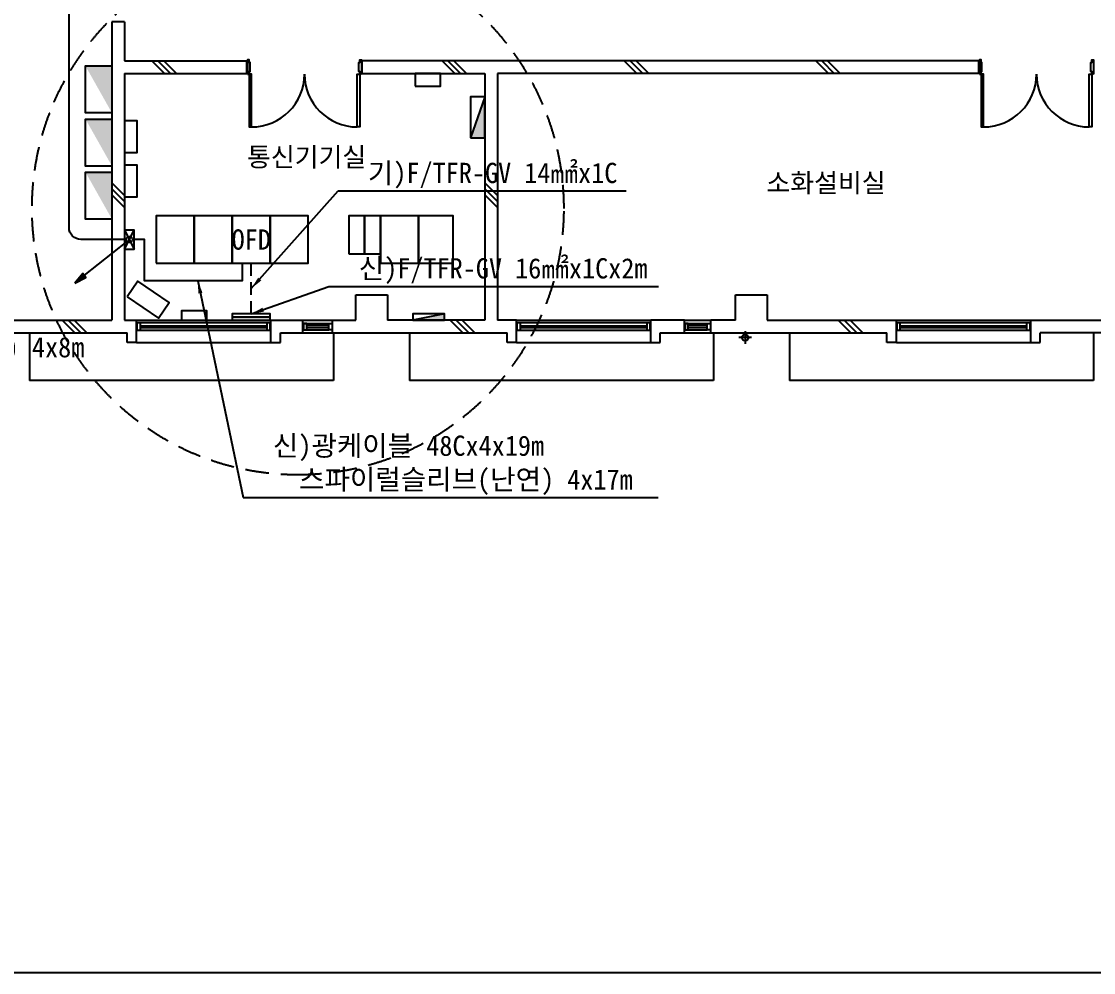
# Model space of a CAD drawing. Header units: millimetres. Extents: x -65013 to -1333, y -375790 to -325797.
# Drawn here: x -30306 to -13374, y -375790 to -360765 of the extents above; entities that cross this region are included whole.
import ezdxf
from ezdxf.enums import TextEntityAlignment as Align

# ---------------------------------------------------------------- set-up
doc = ezdxf.new("R2010")
doc.units = ezdxf.units.MM
doc.linetypes.add('HIDDEN', pattern=[0.375, 0.25, -0.125])
for name, color, linetype in [('TN-TEXT', 6, 'Continuous'), ('TT-BASE', 253, 'Continuous'), ('TT-CABL', 4, 'Continuous'), ('TT-CTRL-JUNT', 4, 'Continuous'), ('TZ-BASE', 253, 'Continuous'), ('TZ-LEAL', 1, 'Continuous'), ('TZ-LEAT', 3, 'Continuous'), ('TZ-SYMB', 2, 'Continuous'), ('TZ-TEXT', 3, 'Continuous')]:
    doc.layers.add(name, color=color, linetype=linetype)
doc.layers.add('TX-PAPR', color=2, linetype='Continuous', plot=False)
doc.styles.get("Standard").update_dxf_attribs({"font": 'GulimChe.ttf'})
doc.linetypes.add('BATTINB', pattern='A,0,-0.0025,[134,GulimChe.ttf,S=0.0025,R=0,X=-0.0025,Y=0.01],-0.005,[134,GulimChe.ttf,S=0.0025,R=180,X=0.0025,Y=0.01],-0.0025', length=0.01)
doc.dimstyles.new('D80', dxfattribs={"dimscale": 80, "dimtxt": 3, "dimasz": 2.5, "dimexe": 0.5, "dimexo": 0.5, "dimgap": 0.5, "dimtad": 1, "dimdec": 0, "dimzin": 1, "dimdsep": 46, "dimlunit": 6, "dimtxsty": 'Standard', "dimcen": 1, "dimclrd": 1, "dimclre": 1, "dimclrt": 3, "dimadec": 0, "dimazin": 0, "dimtfac": 1, "dimtdec": 0, "dimtix": 1, "dimtmove": 2, "dimatfit": 3, "dimfxl": 0, "dimtvp": 2, "dimlwd": -1, "dimlwe": -1, "dimarcsym": 0})

msp = doc.modelspace()

# ---------------------------------------------------------------- hatches: boundary and pattern name
at = {"layer": 'TT-BASE'}
h = msp.add_hatch(color=256, dxfattribs=at)
h.dxf.hatch_style = 1
h.paths.add_polyline_path([(-22986, -361954.8), (-23216, -362604.8), (-22986, -362604.8)])
h = msp.add_hatch(color=256, dxfattribs=at)
h.dxf.hatch_style = 1
h.paths.add_polyline_path([(-23626, -365384.8), (-24126, -365484.8), (-23626, -365484.8)])
h = msp.add_hatch(color=256, dxfattribs=at)
h.dxf.hatch_style = 1
h.paths.add_polyline_path([(-26376, -365434.8), (-26976, -365434.8), (-26976, -365484.8), (-26376, -365484.8)])
at = {"layer": 'TZ-SYMB'}
msp.add_hatch(color=256, dxfattribs=at).paths.add_polyline_path([(-29460.4, -364898.4), (-29287.8, -364811.1), (-29337.6, -364749)])

# ---------------------------------------------------------------- linework, layer by layer
at = {"layer": 'TT-BASE'}
for points in [[(-24086, -361784.8), (-23686, -361784.8), (-23686, -361584.8), (-24086, -361584.8)], [(-23216, -362604.8), (-22986, -362604.8), (-22986, -361954.8), (-23216, -361954.8)], [(-28676, -362834.8), (-28476, -362834.8), (-28476, -362334.8), (-28676, -362334.8)], [(-28676, -363534.8), (-28476, -363534.8), (-28476, -363034.8), (-28676, -363034.8)], [(-28176, -364584.8), (-27576, -364584.8), (-27576, -363834.8), (-28176, -363834.8)], [(-27576, -364584.8), (-26976, -364584.8), (-26976, -363834.8), (-27576, -363834.8)], [(-26976, -364584.8), (-26376, -364584.8), (-26376, -363834.8), (-26976, -363834.8)], [(-26376, -364584.8), (-25776, -364584.8), (-25776, -363834.8), (-26376, -363834.8)], [(-25136, -364434.8), (-24886, -364434.8), (-24886, -363834.8), (-25136, -363834.8)], [(-24886, -364434.8), (-24636, -364434.8), (-24636, -363834.8), (-24886, -363834.8)], [(-24636, -364584.8), (-24036, -364584.8), (-24036, -363834.8), (-24636, -363834.8)], [(-24036, -364584.8), (-23486, -364584.8), (-23486, -363834.8), (-24036, -363834.8)], [(-28637.1, -365113.2), (-28142.4, -365452.6), (-27972.7, -365205.2), (-28467.4, -364865.8)], [(-27776, -365484.8), (-27376, -365484.8), (-27376, -365334.8), (-27776, -365334.8)], [(-26976, -365484.8), (-26376, -365484.8), (-26376, -365384.8), (-26976, -365384.8)], [(-24126, -365484.8), (-23626, -365484.8), (-23626, -365384.8), (-24126, -365384.8)]]:
    msp.add_lwpolyline(points, close=True, dxfattribs=at)
for points in [[(-22986, -361954.8), (-23216, -362604.8)], [(-23626, -365384.8), (-24126, -365484.8)], [(-26376, -365434.8), (-26976, -365434.8)]]:
    msp.add_lwpolyline(points, dxfattribs=at)
at = {"layer": 'TT-CABL', "ltscale": 0.6, "flags": 128}
msp.add_lwpolyline([(-28649, -364209.8), (-29365.6, -364209.8, -0.4142136), (-29553.1, -364022.3), (-29553.1, -359779.6, 0.4142136), (-29740.6, -359592.1), (-42661.9, -359592.1)], format="xyb", dxfattribs=at)
at = {"layer": 'TT-CABL'}
msp.add_lwpolyline([(-26819, -364584.8), (-26819, -364861.2), (-28364.5, -364861.2), (-28364.5, -364209.8), (-28553, -364209.8)], dxfattribs=at)
at = {"layer": 'TT-CABL', "linetype": 'HIDDEN', "ltscale": 800}
msp.add_lwpolyline([(-26676, -365384.8), (-26676, -364584.8)], dxfattribs=at)
at = {"layer": 'TT-CTRL-JUNT'}
for points in [[(-28676, -364359.8), (-28526, -364059.8)], [(-28676, -364059.8), (-28526, -364359.8)]]:
    msp.add_lwpolyline(points, dxfattribs=at)
msp.add_lwpolyline([(-28676, -364359.8), (-28526, -364359.8), (-28526, -364059.8), (-28676, -364059.8)], close=True, dxfattribs=at)
at = {"layer": 'TX-PAPR'}
msp.add_lwpolyline([(-65013.4, -375790.1), (-1333.4, -375790.1), (-1333.4, -334510.1), (-65013.4, -334510.1)], close=True, dxfattribs=at)
at = {"layer": 'TZ-BASE'}
for p, q in [((-28876, -360769.8), (-28876, -365484.8)), ((-28676, -360769.8), (-28876, -360769.8)), ((-28676, -360769.8), (-28676, -361384.8)), ((-28676, -361384.8), (-26746, -361384.8)), ((-28245.9, -361384.8), (-28045.9, -361584.8)), ((-28151.6, -361384.8), (-27951.6, -361584.8)), ((-28057.4, -361384.8), (-27857.4, -361584.8)), ((-26746, -361584.8), (-26746, -361384.8)), ((-24926, -361584.8), (-24926, -361384.8)), ((-15186, -361384.8), (-24926, -361384.8)), ((-23663.5, -361384.8), (-23463.5, -361584.8)), ((-23569.2, -361384.8), (-23369.2, -361584.8)), ((-23475, -361384.8), (-23275, -361584.8)), ((-20784.4, -361384.8), (-20584.4, -361584.8)), ((-20690.1, -361384.8), (-20490.1, -361584.8)), ((-20595.8, -361384.8), (-20395.8, -361584.8)), ((-17762, -361384.8), (-17562, -361584.8)), ((-17667.7, -361384.8), (-17467.7, -361584.8)), ((-17573.5, -361384.8), (-17373.5, -361584.8)), ((-15186, -361584.8), (-15186, -361384.8)), ((-28676, -361584.8), (-26746, -361584.8)), ((-28676, -361584.8), (-28676, -365484.8)), ((-24926, -361584.8), (-22986, -361584.8)), ((-22986, -361584.8), (-22986, -365484.8)), ((-22786, -361584.8), (-22786, -365484.8)), ((-15186, -361584.8), (-22786, -361584.8)), ((-28876, -363316.2), (-28676, -363516.2)), ((-22986, -363316.2), (-22786, -363516.2)), ((-28876, -363410.4), (-28676, -363610.4)), ((-28876, -363504.7), (-28676, -363704.7)), ((-22986, -363410.4), (-22786, -363610.4)), ((-22986, -363504.7), (-22786, -363704.7)), ((-25026, -365484.8), (-25026, -365084.8)), ((-25026, -365084.8), (-24526, -365084.8)), ((-24526, -365084.8), (-24526, -365484.8)), ((-19026, -365484.8), (-19026, -365084.8)), ((-19026, -365084.8), (-18526, -365084.8)), ((-18526, -365084.8), (-18526, -365484.8)), ((-30526, -365484.8), (-28876, -365484.8)), ((-29660.4, -365484.8), (-29460.4, -365684.8)), ((-29566.1, -365484.8), (-29366.1, -365684.8)), ((-29471.9, -365484.8), (-29271.9, -365684.8)), ((-28676, -365484.8), (-28486, -365484.8)), ((-28486, -365484.8), (-26366, -365484.8)), ((-28486, -365834.8), (-28486, -365484.8)), ((-28476, -365523.2), (-26376, -365523.2)), ((-28476, -365643.2), (-28476, -365523.2)), ((-28426, -365643.2), (-28426, -365523.2)), ((-26426, -365643.2), (-26426, -365523.2)), ((-26376, -365643.2), (-26376, -365523.2)), ((-26366, -365484.8), (-25861, -365484.8)), ((-26366, -365834.8), (-26366, -365484.8)), ((-25861, -365484.8), (-25391, -365484.8)), ((-25861, -365684.8), (-25861, -365484.8)), ((-25851, -365534.8), (-25451, -365534.8)), ((-25391, -365684.8), (-25391, -365484.8)), ((-25391, -365484.8), (-25026, -365484.8)), ((-22986, -365484.8), (-24526, -365484.8)), ((-23534.4, -365484.8), (-23334.4, -365684.8)), ((-23440.1, -365484.8), (-23240.1, -365684.8)), ((-23345.8, -365484.8), (-23145.8, -365684.8)), ((-22486, -365484.8), (-22786, -365484.8)), ((-22486, -365484.8), (-20366, -365484.8)), ((-22486, -365834.8), (-22486, -365484.8)), ((-22476, -365523.2), (-20376, -365523.2)), ((-22476, -365643.2), (-22476, -365523.2)), ((-22426, -365643.2), (-22426, -365523.2)), ((-20426, -365643.2), (-20426, -365523.2)), ((-20376, -365643.2), (-20376, -365523.2)), ((-20366, -365834.8), (-20366, -365484.8)), ((-19836, -365484.8), (-20366, -365484.8)), ((-19836, -365484.8), (-19416, -365484.8)), ((-19836, -365684.8), (-19836, -365484.8)), ((-19826, -365534.8), (-19476, -365534.8)), ((-19026, -365484.8), (-19416, -365484.8)), ((-19416, -365684.8), (-19416, -365484.8)), ((-18526, -365484.8), (-16486, -365484.8)), ((-17407.2, -365484.8), (-17207.2, -365684.8)), ((-17312.9, -365484.8), (-17112.9, -365684.8)), ((-17218.7, -365484.8), (-17018.7, -365684.8)), ((-16486, -365484.8), (-14366, -365484.8)), ((-16486, -365834.8), (-16486, -365484.8)), ((-16476, -365523.2), (-14376, -365523.2)), ((-16476, -365643.2), (-16476, -365523.2)), ((-16426, -365643.2), (-16426, -365523.2)), ((-14426, -365643.2), (-14426, -365523.2)), ((-14376, -365643.2), (-14376, -365523.2)), ((-14366, -365834.8), (-14366, -365484.8)), ((-14366, -365484.8), (-13026, -365484.8)), ((-31381, -365684.8), (-28636, -365684.8)), ((-30176, -365684.8), (-30176, -366434.8)), ((-28636, -365834.8), (-28636, -365684.8)), ((-28476, -365643.2), (-26376, -365643.2)), ((-28426, -365571.6), (-26426, -365571.6)), ((-28426, -365601.6), (-26426, -365601.6)), ((-26216, -365684.8), (-25861, -365684.8)), ((-26216, -365834.8), (-26216, -365684.8)), ((-25861, -365684.8), (-25391, -365684.8)), ((-25851, -365634.8), (-25451, -365634.8)), ((-25801, -365563.1), (-25451, -365563.1)), ((-25801, -365601.4), (-25451, -365601.4)), ((-25391, -365684.8), (-22636, -365684.8)), ((-25376, -365684.8), (-25376, -366434.8)), ((-24176, -365684.8), (-24176, -366434.8)), ((-22636, -365834.8), (-22636, -365684.8)), ((-22476, -365643.2), (-20376, -365643.2)), ((-22426, -365571.6), (-20426, -365571.6)), ((-22426, -365601.6), (-20426, -365601.6)), ((-20216, -365684.8), (-19836, -365684.8)), ((-20216, -365834.8), (-20216, -365684.8)), ((-19836, -365684.8), (-19416, -365684.8)), ((-19826, -365634.8), (-19476, -365634.8)), ((-19776, -365563.1), (-19476, -365563.1)), ((-19776, -365601.4), (-19476, -365601.4)), ((-19416, -365684.8), (-16636, -365684.8)), ((-19376, -365684.8), (-19376, -366434.8)), ((-18876, -365659.8), (-18876, -365859.8)), ((-18176, -365684.8), (-18176, -366434.8)), ((-16636, -365834.8), (-16636, -365684.8)), ((-16476, -365643.2), (-14376, -365643.2)), ((-16426, -365571.6), (-14426, -365571.6)), ((-16426, -365601.6), (-14426, -365601.6)), ((-14216, -365834.8), (-14216, -365684.8)), ((-12526, -365684.8), (-14216, -365684.8)), ((-13376, -365684.8), (-13376, -366434.8)), ((-28486, -365834.8), (-28636, -365834.8)), ((-28486, -365834.8), (-26366, -365834.8)), ((-26366, -365834.8), (-26216, -365834.8)), ((-22486, -365834.8), (-22636, -365834.8)), ((-22486, -365834.8), (-20366, -365834.8)), ((-20366, -365834.8), (-20216, -365834.8)), ((-18776, -365759.8), (-18976, -365759.8)), ((-16486, -365834.8), (-16636, -365834.8)), ((-16486, -365834.8), (-14366, -365834.8)), ((-14366, -365834.8), (-14216, -365834.8)), ((-25376, -366434.8), (-30176, -366434.8)), ((-19376, -366434.8), (-24176, -366434.8)), ((-13376, -366434.8), (-18176, -366434.8))]:
    msp.add_line(p, q, dxfattribs=at)
for points in [[(-28876, -362211.1), (-29294.2, -362211.1), (-29294.2, -361467.7), (-28876, -361467.7)], [(-26736, -361596.8), (-26711, -361596.8), (-26711, -361553.8), (-26696, -361553.8), (-26696, -361415.8), (-26711, -361415.8), (-26711, -361372.8), (-26736, -361372.8)], [(-24936, -361596.8), (-24961, -361596.8), (-24961, -361553.8), (-24976, -361553.8), (-24976, -361415.8), (-24961, -361415.8), (-24961, -361372.8), (-24936, -361372.8)], [(-15176, -361596.8), (-15151, -361596.8), (-15151, -361553.8), (-15136, -361553.8), (-15136, -361415.8), (-15151, -361415.8), (-15151, -361372.8), (-15176, -361372.8)], [(-13376, -361596.8), (-13401, -361596.8), (-13401, -361553.8), (-13416, -361553.8), (-13416, -361415.8), (-13401, -361415.8), (-13401, -361372.8), (-13376, -361372.8)], [(-26711, -361596.8), (-26711, -362431.8), (-26671, -362431.8), (-26671, -361596.8)], [(-24961, -361596.8), (-24961, -362431.8), (-25001, -362431.8), (-25001, -361596.8)], [(-15151, -361596.8), (-15151, -362431.8), (-15111, -362431.8), (-15111, -361596.8)], [(-13401, -361596.8), (-13401, -362431.8), (-13441, -362431.8), (-13441, -361596.8)], [(-28876, -363050.1), (-29294.2, -363050.1), (-29294.2, -362306.7), (-28876, -362306.7)], [(-28876, -363889), (-29294.2, -363889), (-29294.2, -363145.6), (-28876, -363145.6)], [(-25851, -365634.8), (-25801, -365634.8), (-25801, -365534.8), (-25851, -365534.8)], [(-25401, -365634.8), (-25451, -365634.8), (-25451, -365534.8), (-25401, -365534.8)], [(-19826, -365634.8), (-19776, -365634.8), (-19776, -365534.8), (-19826, -365534.8)], [(-19426, -365634.8), (-19476, -365634.8), (-19476, -365534.8), (-19426, -365534.8)]]:
    msp.add_lwpolyline(points, close=True, dxfattribs=at)
msp.add_circle((-18876, -365759.8), 50, dxfattribs=at)
for centre, start, end in [((-26671, -361596.8), 270, 0), ((-25001, -361596.8), 180, 270), ((-15111, -361596.8), 270, 0), ((-13441, -361596.8), 180, 270)]:
    msp.add_arc(centre, 835, start, end, dxfattribs=at)
for points in [[(-28876, -362211.1), (-28876, -361467.7), (-29294.2, -361467.7)], [(-28876, -363050.1), (-28876, -362306.7), (-29294.2, -362306.7)], [(-28876, -363889), (-28876, -363145.6), (-29294.2, -363145.6)]]:
    msp.add_solid(points, dxfattribs=at)
at = {"layer": 'TZ-LEAT', "linetype": 'HIDDEN', "ltscale": 1500}
msp.add_lwpolyline([(-25939.7, -359515.8, 1), (-25939.7, -367922.8, 0.4142136), (-21736.2, -363719.3, 0.4142136), (-25939.7, -359515.8, 11.9473788)], format="xyb", dxfattribs=at)
at = {"layer": 'TZ-SYMB'}
msp.add_lwpolyline([(-29312.7, -364780.1), (-28638.5, -364239.8)], dxfattribs=at)
msp.add_lwpolyline([(-29460.4, -364898.4), (-29287.8, -364811.1), (-29337.6, -364749)], close=True, dxfattribs=at)
msp.add_circle((-28601, -364209.8), 48, dxfattribs=at)

# ---------------------------------------------------------------- texts
at = {"layer": 'TN-TEXT'}
msp.add_text('   스파이럴슬리브(난연) 4x8m', height=320, dxfattribs=at).set_placement((-34994.6, -365911.3), align=Align.MIDDLE_LEFT)
at = {"layer": 'TZ-BASE', "linetype": 'BATTINB'}
for s, p in [('통신기기실', (-25801.9, -363056.6)), ('소화설비실', (-17599.2, -363463.9))]:
    msp.add_text(s, height=300, dxfattribs=at).set_placement(p, align=Align.CENTER)
at = {"layer": 'TZ-LEAT', "char_height": 320, "attachment_point": 7}
for s, insert in [('기)F/TFR-GV 14㎟x1C', (-24834, -363403.3)), ('{\\C6;신)F/TFR-GV 16㎟x1Cx2m}', (-24978.6, -364910.3)), ('{\\C6;신)광케이블 48Cx4x19m\\P  스파이럴슬리브(난연) 4x17m}', (-26334.2, -368245.8))]:
    msp.add_mtext(s, dxfattribs=dict(at, insert=insert))
at = {"layer": 'TZ-TEXT'}
msp.add_text('OFD', height=320, dxfattribs=at).set_placement((-26676, -364209.8), align=Align.MIDDLE_CENTER)

# ---------------------------------------------------------------- leaders
at = {"layer": 'TZ-LEAL', "annotation_type": 0, "has_hookline": 1, "hookline_direction": 0}
for points, text_width in [([(-26676, -364984.8), (-25305.3, -363443.3), (-24874, -363443.3)], 4081.3), ([(-27520.3, -364861.2), (-26805.4, -368285.8), (-26374.2, -368285.8)], 6082.6), ([(-26676, -365384.8), (-25449.9, -364950.3), (-25018.6, -364950.3)], 4734)]:
    msp.add_leader(points, dimstyle='D80', dxfattribs=dict(at, text_width=text_width))

doc.saveas('drawing.dxf')
